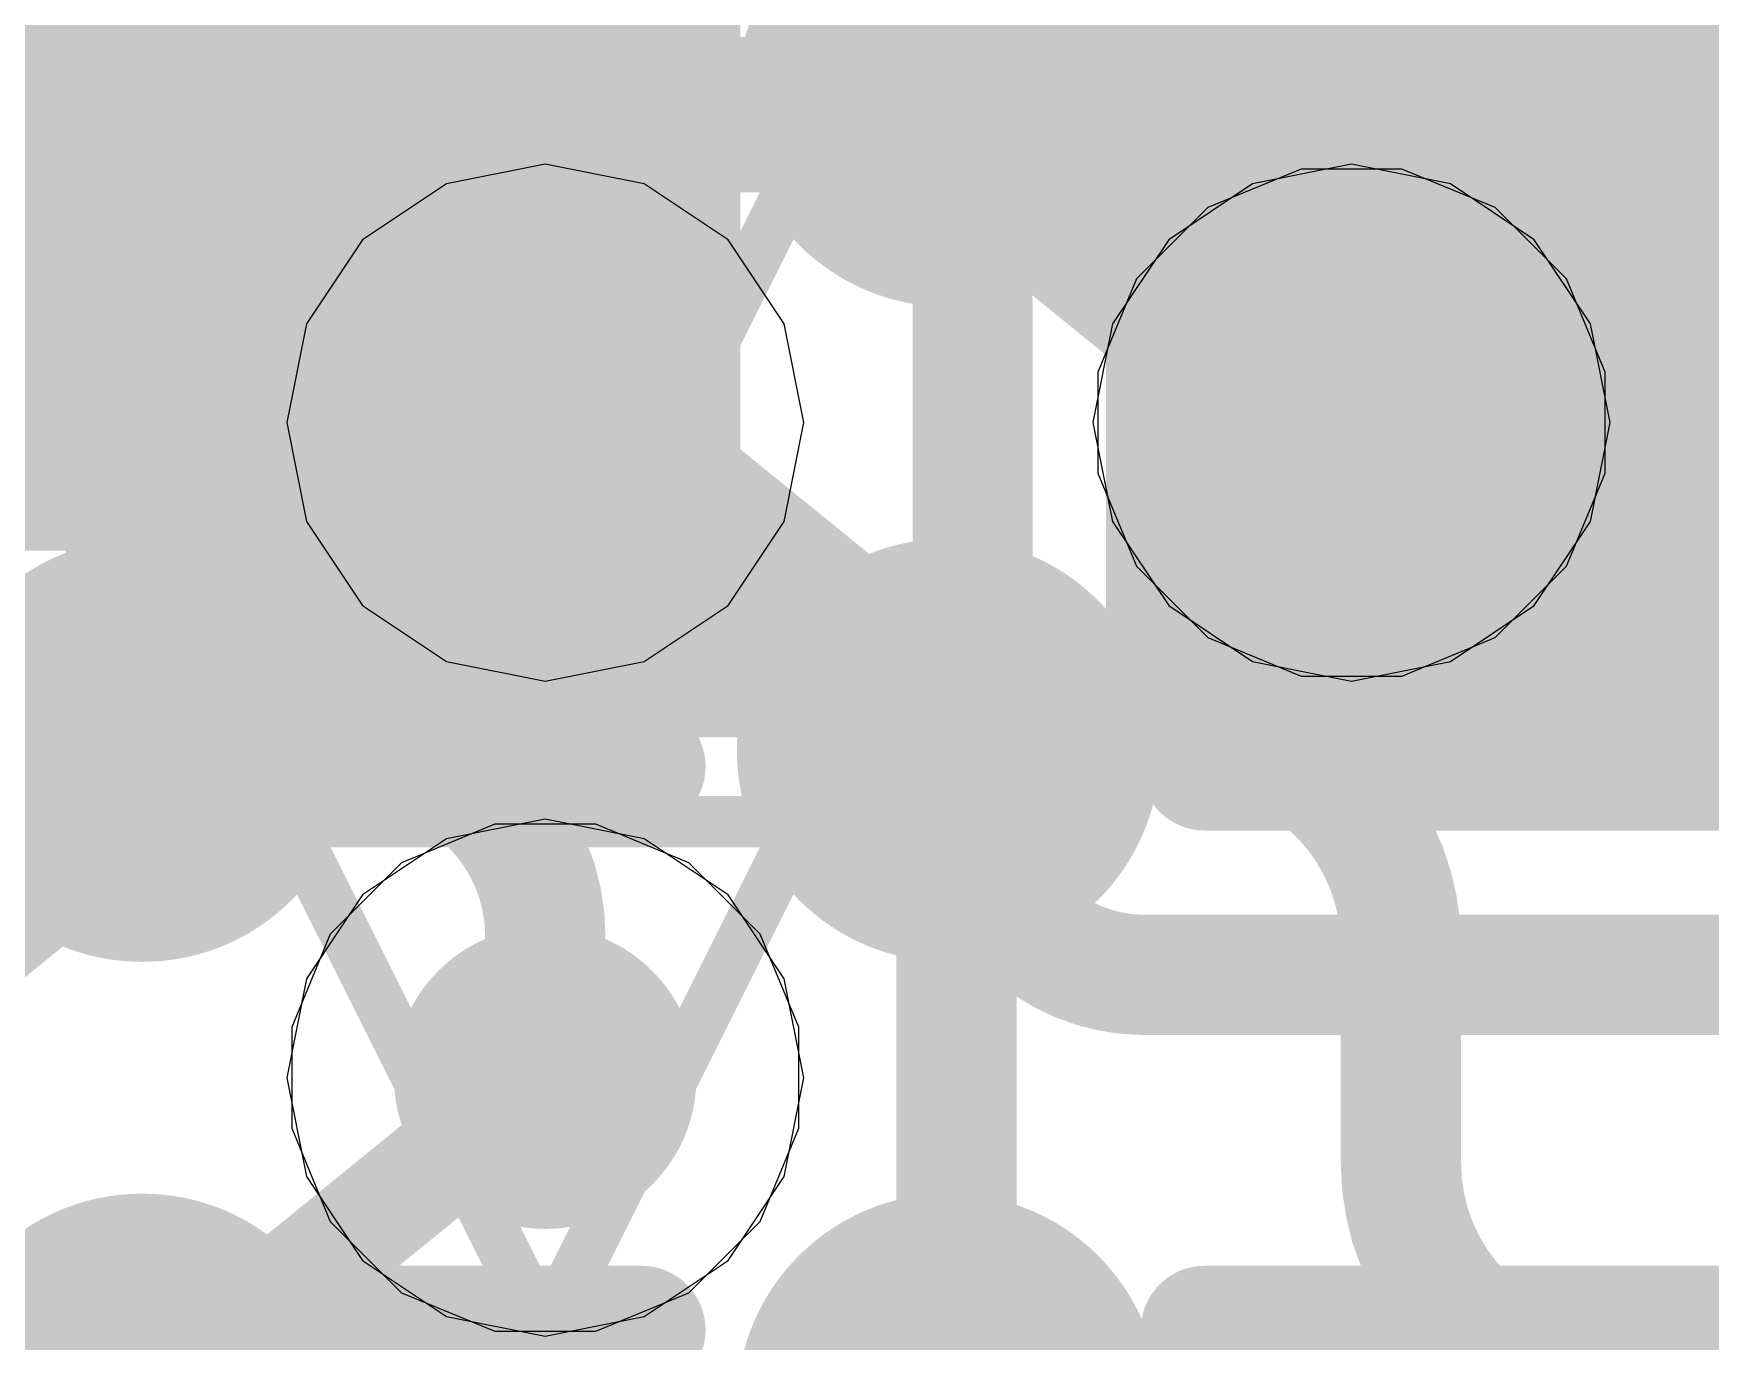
# Model space of a CAD drawing. Header units: inches. Extents: x -6 to 283, y -12 to 154.
# Drawn here: x 71.694 to 73.358, y 5.222 to 6.519 of the extents above; entities that cross this region are included whole.
import ezdxf

# ---------------------------------------------------------------- set-up
doc = ezdxf.new("R2010")
doc.units = ezdxf.units.IN
for name, color, linetype in [('Bottom Layer', 5, 'Continuous'), ('Bottom Overlay', 54, 'Continuous'), ('Bottom Paste', 16, 'Continuous'), ('Bottom Solder', 6, 'Continuous'), ('Drill Drawing', 1, 'Continuous'), ('GND-1', 16, 'Continuous'), ('GND-2', 90, 'Continuous'), ('GND-3', 216, 'Continuous'), ('GND-4', 54, 'Continuous'), ('PWR-1', 156, 'Continuous'), ('PWR-2', 130, 'Continuous'), ('Signal L1', 76, 'Continuous'), ('Signal L2', 6, 'Continuous'), ('Top Layer', 1, 'Continuous'), ('Top Paste', 8, 'Continuous'), ('Top Solder', 216, 'Continuous'), ('Via Holes', 16, 'Continuous')]:
    doc.layers.add(name, color=color, linetype=linetype)

# ---------------------------------------------------------------- blocks, each defined once
blk = doc.blocks.new('200_WFBGA__10_15__51')
at = {"layer": 'Top Layer'}
h = blk.add_hatch(color=1, dxfattribs=at)
edge = h.paths.add_edge_path()
edge.add_arc((-1.999996, -2.275078), 0.15999968, 0, 360)
h = blk.add_hatch(color=1, dxfattribs=at)
edge = h.paths.add_edge_path()
edge.add_arc((-1.199896, -2.275078), 0.15999968, 0, 360)
h = blk.add_hatch(color=1, dxfattribs=at)
edge = h.paths.add_edge_path()
edge.add_arc((-1.999996, -2.925064), 0.15999968, 0, 360)
h = blk.add_hatch(color=1, dxfattribs=at)
edge = h.paths.add_edge_path()
edge.add_arc((-1.199896, -2.925064), 0.15999968, 0, 360)
h = blk.add_hatch(color=1, dxfattribs=at)
edge = h.paths.add_edge_path()
edge.add_arc((-1.999996, -3.57505), 0.15999968, 0, 360)
h = blk.add_hatch(color=1, dxfattribs=at)
edge = h.paths.add_edge_path()
edge.add_arc((-1.199896, -3.57505), 0.15999968, 0, 360)
at = {"layer": 'Top Paste'}
h = blk.add_hatch(color=8, dxfattribs=at)
edge = h.paths.add_edge_path()
edge.add_arc((-1.999996, -2.275078), 0.15999968, 0, 360)
h = blk.add_hatch(color=8, dxfattribs=at)
edge = h.paths.add_edge_path()
edge.add_arc((-1.199896, -2.275078), 0.15999968, 0, 360)
h = blk.add_hatch(color=8, dxfattribs=at)
edge = h.paths.add_edge_path()
edge.add_arc((-1.999996, -2.925064), 0.15999968, 0, 360)
h = blk.add_hatch(color=8, dxfattribs=at)
edge = h.paths.add_edge_path()
edge.add_arc((-1.199896, -2.925064), 0.15999968, 0, 360)
h = blk.add_hatch(color=8, dxfattribs=at)
edge = h.paths.add_edge_path()
edge.add_arc((-1.999996, -3.57505), 0.15999968, 0, 360)
h = blk.add_hatch(color=8, dxfattribs=at)
edge = h.paths.add_edge_path()
edge.add_arc((-1.199896, -3.57505), 0.15999968, 0, 360)
at = {"layer": 'Top Solder'}
h = blk.add_hatch(color=216, dxfattribs=at)
edge = h.paths.add_edge_path()
edge.add_arc((-1.999996, -2.275078), 0.21001228, 0, 360)
h = blk.add_hatch(color=216, dxfattribs=at)
edge = h.paths.add_edge_path()
edge.add_arc((-1.199896, -2.275078), 0.21001228, 0, 360)
h = blk.add_hatch(color=216, dxfattribs=at)
edge = h.paths.add_edge_path()
edge.add_arc((-1.999996, -2.925064), 0.21001228, 0, 360)
h = blk.add_hatch(color=216, dxfattribs=at)
edge = h.paths.add_edge_path()
edge.add_arc((-1.199896, -2.925064), 0.21001228, 0, 360)
h = blk.add_hatch(color=216, dxfattribs=at)
edge = h.paths.add_edge_path()
edge.add_arc((-1.999996, -3.57505), 0.21001228, 0, 360)
h = blk.add_hatch(color=216, dxfattribs=at)
edge = h.paths.add_edge_path()
edge.add_arc((-1.199896, -3.57505), 0.21001228, 0, 360)
blk = doc.blocks.new('C___0402_B_268')
at = {"layer": 'Bottom Overlay'}
for points in [[(-0.7874, -0.4064, 0.127, 0.127, 0), (-0.7874, 0.4064, 0.127, 0.127, 0)], [(-0.7874, 0.4064, 0.127, 0.127, 0), (-0.2794, 0.4064, 0.127, 0.127, 0)], [(0.2794, 0.4064, 0.127, 0.127, 0), (0.7874, 0.4064, 0.127, 0.127, 0)], [(0.7874, -0.4064, 0.127, 0.127, 0), (0.7874, 0.4064, 0.127, 0.127, 0)]]:
    blk.add_lwpolyline(points, format="xyseb", dxfattribs=at)
for points in [[(-0.8191499999999999, 0.4064, 0.0635, 0.0635, 1), (-0.7556499999999999, 0.4064, 0.0635, 0.0635, 1)], [(-0.8191499999999999, 0.4064, 0.0635, 0.0635, 1), (-0.7556499999999999, 0.4064, 0.0635, 0.0635, 1)], [(-0.31115, 0.4064, 0.0635, 0.0635, 1), (-0.24765, 0.4064, 0.0635, 0.0635, 1)], [(0.24765, 0.4064, 0.0635, 0.0635, 1), (0.31115, 0.4064, 0.0635, 0.0635, 1)], [(0.7556499999999999, 0.4064, 0.0635, 0.0635, 1), (0.8191499999999999, 0.4064, 0.0635, 0.0635, 1)], [(0.7556499999999999, 0.4064, 0.0635, 0.0635, 1), (0.8191499999999999, 0.4064, 0.0635, 0.0635, 1)]]:
    blk.add_lwpolyline(points, format="xyseb", close=True, dxfattribs=at)
blk = doc.blocks.new('C___0402_B_285')
at = {"layer": 'Bottom Layer'}
for points in [[(-0.2412999999999999, 0.3174999999999999), (-0.2413000000000001, -0.3175), (-0.6985, -0.3174999999999999), (-0.6985, 0.3175)], [(0.6985, 0.3174999999999999), (0.6985, -0.3175), (0.2412999999999999, -0.3174999999999999), (0.2413000000000001, 0.3175)]]:
    blk.add_hatch(color=5, dxfattribs=at).paths.add_polyline_path(points)
at = {"layer": 'Bottom Paste'}
for points in [[(-0.2412999999999999, 0.3174999999999999), (-0.2413000000000001, -0.3175), (-0.6985, -0.3174999999999999), (-0.6985, 0.3175)], [(0.6985, 0.3174999999999999), (0.6985, -0.3175), (0.2412999999999999, -0.3174999999999999), (0.2413000000000001, 0.3175)]]:
    blk.add_hatch(color=16, dxfattribs=at).paths.add_polyline_path(points)
at = {"layer": 'Bottom Solder'}
for points in [[(-0.1813001199999999, 0.3774998799999999), (-0.1813001200000001, -0.3774998800000001), (-0.7584998799999999, -0.3774998799999999), (-0.7584998799999999, 0.3774998800000001)], [(0.7584998799999999, 0.3774998799999999), (0.7584998799999999, -0.3774998800000001), (0.1813001199999999, -0.3774998799999999), (0.1813001200000001, 0.3774998800000001)]]:
    blk.add_hatch(color=6, dxfattribs=at).paths.add_polyline_path(points)
at = {"layer": 'Bottom Overlay'}
for points in [[(-0.7874, -0.4064, 0.127, 0.127, 0), (-0.7874, 0.4064, 0.127, 0.127, 0)], [(0.7874, -0.4064, 0.127, 0.127, 0), (0.7874, 0.4064, 0.127, 0.127, 0)], [(-0.7874, -0.4064, 0.127, 0.127, 0), (-0.2794, -0.4064, 0.127, 0.127, 0)], [(0.2794, -0.4064, 0.127, 0.127, 0), (0.7874, -0.4064, 0.127, 0.127, 0)]]:
    blk.add_lwpolyline(points, format="xyseb", dxfattribs=at)
for points in [[(-0.8191499999999999, -0.4064, 0.0635, 0.0635, 1), (-0.7556499999999999, -0.4064, 0.0635, 0.0635, 1)], [(-0.8191499999999999, -0.4064, 0.0635, 0.0635, 1), (-0.7556499999999999, -0.4064, 0.0635, 0.0635, 1)], [(-0.31115, -0.4064, 0.0635, 0.0635, 1), (-0.24765, -0.4064, 0.0635, 0.0635, 1)], [(0.24765, -0.4064, 0.0635, 0.0635, 1), (0.31115, -0.4064, 0.0635, 0.0635, 1)], [(0.7556499999999999, -0.4064, 0.0635, 0.0635, 1), (0.8191499999999999, -0.4064, 0.0635, 0.0635, 1)], [(0.7556499999999999, -0.4064, 0.0635, 0.0635, 1), (0.8191499999999999, -0.4064, 0.0635, 0.0635, 1)]]:
    blk.add_lwpolyline(points, format="xyseb", close=True, dxfattribs=at)

msp = doc.modelspace()

# ---------------------------------------------------------------- hatches: boundary and pattern name
at = {"layer": 'Bottom Layer'}
h = msp.add_hatch(color=5, dxfattribs=at)
edge = h.paths.add_edge_path()
edge.add_arc((72.20183933999999, 6.13320084), 0.1499997, 0, 360)
h = msp.add_hatch(color=5, dxfattribs=at)
edge = h.paths.add_edge_path()
edge.add_arc((73.00184282, 6.13320084), 0.1499997, 0, 360)
h = msp.add_hatch(color=5, dxfattribs=at)
edge = h.paths.add_edge_path()
edge.add_arc((72.2018368, 5.48319198), 0.1499997, 0, 360)
at = {"layer": 'GND-1'}
h = msp.add_hatch(color=16, dxfattribs=at)
edge = h.paths.add_edge_path()
edge.add_arc((72.20183933999999, 6.13320084), 0.1499997, 0, 360)
h = msp.add_hatch(color=16, dxfattribs=at)
edge = h.paths.add_edge_path()
edge.add_arc((73.00184282, 6.13320084), 0.1499997, 0, 360)
h = msp.add_hatch(color=16, dxfattribs=at)
edge = h.paths.add_edge_path()
edge.add_arc((72.2018368, 5.48319198), 0.1499997, 0, 360)
at = {"layer": 'GND-2'}
h = msp.add_hatch(color=90, dxfattribs=at)
edge = h.paths.add_edge_path()
edge.add_arc((72.20183933999999, 6.13320084), 0.1499997, 0, 360)
h = msp.add_hatch(color=90, dxfattribs=at)
edge = h.paths.add_edge_path()
edge.add_arc((73.00184282, 6.13320084), 0.1499997, 0, 360)
h = msp.add_hatch(color=90, dxfattribs=at)
edge = h.paths.add_edge_path()
edge.add_arc((72.2018368, 5.48319198), 0.1499997, 0, 360)
at = {"layer": 'GND-3'}
h = msp.add_hatch(color=216, dxfattribs=at)
edge = h.paths.add_edge_path()
edge.add_arc((72.20183933999999, 6.13320084), 0.1499997, 0, 360)
h = msp.add_hatch(color=216, dxfattribs=at)
edge = h.paths.add_edge_path()
edge.add_arc((73.00184282, 6.13320084), 0.1499997, 0, 360)
h = msp.add_hatch(color=216, dxfattribs=at)
edge = h.paths.add_edge_path()
edge.add_arc((72.2018368, 5.48319198), 0.1499997, 0, 360)
at = {"layer": 'GND-4'}
h = msp.add_hatch(color=54, dxfattribs=at)
edge = h.paths.add_edge_path()
edge.add_arc((72.20183933999999, 6.13320084), 0.1499997, 0, 360)
h = msp.add_hatch(color=54, dxfattribs=at)
edge = h.paths.add_edge_path()
edge.add_arc((73.00184282, 6.13320084), 0.1499997, 0, 360)
h = msp.add_hatch(color=54, dxfattribs=at)
edge = h.paths.add_edge_path()
edge.add_arc((72.2018368, 5.48319198), 0.1499997, 0, 360)
at = {"layer": 'PWR-1'}
h = msp.add_hatch(color=156, dxfattribs=at)
edge = h.paths.add_edge_path()
edge.add_arc((72.20183933999999, 6.13320084), 0.1499997, 0, 360)
h = msp.add_hatch(color=156, dxfattribs=at)
edge = h.paths.add_edge_path()
edge.add_arc((73.00184282, 6.13320084), 0.1499997, 0, 360)
h = msp.add_hatch(color=156, dxfattribs=at)
edge = h.paths.add_edge_path()
edge.add_arc((72.2018368, 5.48319198), 0.1499997, 0, 360)
at = {"layer": 'PWR-2'}
h = msp.add_hatch(color=130, dxfattribs=at)
edge = h.paths.add_edge_path()
edge.add_arc((72.20183933999999, 6.13320084), 0.1499997, 0, 360)
h = msp.add_hatch(color=130, dxfattribs=at)
edge = h.paths.add_edge_path()
edge.add_arc((73.00184282, 6.13320084), 0.1499997, 0, 360)
h = msp.add_hatch(color=130, dxfattribs=at)
edge = h.paths.add_edge_path()
edge.add_arc((72.2018368, 5.48319198), 0.1499997, 0, 360)
at = {"layer": 'Signal L1'}
h = msp.add_hatch(color=76, dxfattribs=at)
edge = h.paths.add_edge_path()
edge.add_arc((72.20183933999999, 6.13320084), 0.1499997, 0, 360)
h = msp.add_hatch(color=76, dxfattribs=at)
edge = h.paths.add_edge_path()
edge.add_arc((73.00184282, 6.13320084), 0.1499997, 0, 360)
h = msp.add_hatch(color=76, dxfattribs=at)
edge = h.paths.add_edge_path()
edge.add_arc((72.2018368, 5.48319198), 0.1499997, 0, 360)
at = {"layer": 'Signal L2'}
h = msp.add_hatch(color=6, dxfattribs=at)
edge = h.paths.add_edge_path()
edge.add_arc((72.20183933999999, 6.13320084), 0.1499997, 0, 360)
h = msp.add_hatch(color=6, dxfattribs=at)
edge = h.paths.add_edge_path()
edge.add_arc((73.00184282, 6.13320084), 0.1499997, 0, 360)
h = msp.add_hatch(color=6, dxfattribs=at)
edge = h.paths.add_edge_path()
edge.add_arc((72.2018368, 5.48319198), 0.1499997, 0, 360)
at = {"layer": 'Top Layer'}
h = msp.add_hatch(color=1, dxfattribs=at)
edge = h.paths.add_edge_path()
edge.add_arc((72.20183933999999, 6.13320084), 0.1499997, 0, 360)
h = msp.add_hatch(color=1, dxfattribs=at)
edge = h.paths.add_edge_path()
edge.add_arc((73.00184282, 6.13320084), 0.1499997, 0, 360)
h = msp.add_hatch(color=1, dxfattribs=at)
edge = h.paths.add_edge_path()
edge.add_arc((72.2018368, 5.48319198), 0.1499997, 0, 360)
at = {"layer": 'Via Holes'}
h = msp.add_hatch(color=7, dxfattribs=at)
edge = h.paths.add_edge_path()
edge.add_arc((72.20183933999999, 6.13320084), 0.07499858, 0, 360)
h = msp.add_hatch(color=7, dxfattribs=at)
edge = h.paths.add_edge_path()
edge.add_arc((73.00184282, 6.13320084), 0.07499858, 0, 360)
h = msp.add_hatch(color=7, dxfattribs=at)
edge = h.paths.add_edge_path()
edge.add_arc((72.2018368, 5.48319198), 0.07499858, 0, 360)

# ---------------------------------------------------------------- linework, layer by layer
at = {"layer": 'Bottom Layer'}
for points in [[(71.50480492, 6.22371628, 0.254, 0.254, 0), (72.14401878, 6.22371628, 0.254, 0.254, 0)], [(71.40184094, 6.13320084, 0.254, 0.254, 0), (71.92549749999999, 6.13320084, 0.254, 0.254, 0)]]:
    msp.add_lwpolyline(points, format="xyseb", dxfattribs=at)
for points in [[(72.08051878, 6.22371628, 0.127, 0.127, 1), (72.20751878, 6.22371628, 0.127, 0.127, 1)], [(71.8619975, 6.13320084, 0.127, 0.127, 1), (71.9889975, 6.13320084, 0.127, 0.127, 1)]]:
    msp.add_lwpolyline(points, format="xyseb", close=True, dxfattribs=at)
at = {"layer": 'Drill Drawing'}
for points in [[(71.94784188, 7.037179219999999, 0.0508, 0.0508, 0), (72.20184187999999, 6.52917922, 0.0508, 0.0508, 0)], [(72.20184187999999, 6.52917922, 0.0508, 0.0508, 0), (72.45584188, 7.037179219999999, 0.0508, 0.0508, 0)], [(72.69704282, 7.037179219999999, 0.0508, 0.0508, 0), (72.95104282, 6.52917922, 0.0508, 0.0508, 0)], [(72.95104282, 6.52917922, 0.0508, 0.0508, 0), (73.20504281999999, 7.037179219999999, 0.0508, 0.0508, 0)], [(71.94783933999999, 6.387200839999999, 0.0508, 0.0508, 0), (72.45583934, 6.387200839999999, 0.0508, 0.0508, 0)], [(71.94783933999999, 6.387200839999999, 0.0508, 0.0508, 0), (72.20183933999999, 5.879200839999999, 0.0508, 0.0508, 0)], [(72.20183933999999, 5.879200839999999, 0.0508, 0.0508, 0), (72.45583934, 6.387200839999999, 0.0508, 0.0508, 0)], [(72.74784282, 6.387200839999999, 0.0508, 0.0508, 0), (73.25584282, 6.387200839999999, 0.0508, 0.0508, 0)], [(72.74784282, 6.387200839999999, 0.0508, 0.0508, 0), (73.00184282, 5.879200839999999, 0.0508, 0.0508, 0)], [(73.00184282, 5.879200839999999, 0.0508, 0.0508, 0), (73.25584282, 6.387200839999999, 0.0508, 0.0508, 0)], [(71.94783679999999, 5.73719198, 0.0508, 0.0508, 0), (72.4558368, 5.73719198, 0.0508, 0.0508, 0)], [(71.94783679999999, 5.73719198, 0.0508, 0.0508, 0), (72.2018368, 5.22919198, 0.0508, 0.0508, 0)], [(72.2018368, 5.22919198, 0.0508, 0.0508, 0), (72.4558368, 5.73719198, 0.0508, 0.0508, 0)]]:
    msp.add_lwpolyline(points, format="xyseb", dxfattribs=at)
for points in [[(72.18914188, 6.52917922, 0.0254, 0.0254, 1), (72.21454188, 6.52917922, 0.0254, 0.0254, 1)], [(72.18914188, 6.52917922, 0.0254, 0.0254, 1), (72.21454188, 6.52917922, 0.0254, 0.0254, 1)], [(72.93834282, 6.52917922, 0.0254, 0.0254, 1), (72.96374282, 6.52917922, 0.0254, 0.0254, 1)], [(72.93834282, 6.52917922, 0.0254, 0.0254, 1), (72.96374282, 6.52917922, 0.0254, 0.0254, 1)], [(71.93513933999999, 6.387200839999999, 0.0254, 0.0254, 1), (71.96053934, 6.387200839999999, 0.0254, 0.0254, 1)], [(71.93513933999999, 6.387200839999999, 0.0254, 0.0254, 1), (71.96053934, 6.387200839999999, 0.0254, 0.0254, 1)], [(72.44313934, 6.387200839999999, 0.0254, 0.0254, 1), (72.46853933999999, 6.387200839999999, 0.0254, 0.0254, 1)], [(72.44313934, 6.387200839999999, 0.0254, 0.0254, 1), (72.46853933999999, 6.387200839999999, 0.0254, 0.0254, 1)], [(72.73514282, 6.387200839999999, 0.0254, 0.0254, 1), (72.76054282, 6.387200839999999, 0.0254, 0.0254, 1)], [(72.73514282, 6.387200839999999, 0.0254, 0.0254, 1), (72.76054282, 6.387200839999999, 0.0254, 0.0254, 1)], [(73.24314282, 6.387200839999999, 0.0254, 0.0254, 1), (73.26854282, 6.387200839999999, 0.0254, 0.0254, 1)], [(73.24314282, 6.387200839999999, 0.0254, 0.0254, 1), (73.26854282, 6.387200839999999, 0.0254, 0.0254, 1)], [(72.18913934, 5.879200839999999, 0.0254, 0.0254, 1), (72.21453933999999, 5.879200839999999, 0.0254, 0.0254, 1)], [(72.18913934, 5.879200839999999, 0.0254, 0.0254, 1), (72.21453933999999, 5.879200839999999, 0.0254, 0.0254, 1)], [(72.98914282, 5.879200839999999, 0.0254, 0.0254, 1), (73.01454282, 5.879200839999999, 0.0254, 0.0254, 1)], [(72.98914282, 5.879200839999999, 0.0254, 0.0254, 1), (73.01454282, 5.879200839999999, 0.0254, 0.0254, 1)], [(71.9351368, 5.73719198, 0.0254, 0.0254, 1), (71.9605368, 5.73719198, 0.0254, 0.0254, 1)], [(71.9351368, 5.73719198, 0.0254, 0.0254, 1), (71.9605368, 5.73719198, 0.0254, 0.0254, 1)], [(72.44313679999999, 5.73719198, 0.0254, 0.0254, 1), (72.4685368, 5.73719198, 0.0254, 0.0254, 1)], [(72.44313679999999, 5.73719198, 0.0254, 0.0254, 1), (72.4685368, 5.73719198, 0.0254, 0.0254, 1)], [(72.1891368, 5.22919198, 0.0254, 0.0254, 1), (72.21453679999999, 5.22919198, 0.0254, 0.0254, 1)], [(72.1891368, 5.22919198, 0.0254, 0.0254, 1), (72.21453679999999, 5.22919198, 0.0254, 0.0254, 1)]]:
    msp.add_lwpolyline(points, format="xyseb", close=True, dxfattribs=at)
at = {"layer": 'GND-1'}
for p, q in [((72.9517972, 6.38480054), (72.85932342, 6.34649734)), ((73.05188844, 6.38480054), (72.9517972, 6.38480054)), ((73.14436221999999, 6.34649734), (73.05188844, 6.38480054)), ((72.85932342, 6.34649734), (72.78854632, 6.27572024)), ((73.21513931999999, 6.27572024), (73.14436221999999, 6.34649734)), ((72.78854632, 6.27572024), (72.75024312, 6.18324646)), ((73.25344252, 6.18324646), (73.21513931999999, 6.27572024)), ((72.75024312, 6.18324646), (72.75024312, 6.083155219999999)), ((73.25344252, 6.083155219999999), (73.25344252, 6.18324646)), ((72.75024312, 6.083155219999999), (72.78854632, 5.990681439999999)), ((73.21513931999999, 5.990681439999999), (73.25344252, 6.083155219999999)), ((72.78854632, 5.990681439999999), (72.85932342, 5.91990434)), ((73.14436221999999, 5.91990434), (73.21513931999999, 5.990681439999999)), ((72.85932342, 5.91990434), (72.9517972, 5.881601139999999)), ((73.05188844, 5.881601139999999), (73.14436221999999, 5.91990434)), ((72.9517972, 5.881601139999999), (73.05188844, 5.881601139999999)), ((72.15179117999999, 5.73479168), (72.0593174, 5.69648848)), ((72.25188242, 5.73479168), (72.15179117999999, 5.73479168)), ((72.3443562, 5.69648848), (72.25188242, 5.73479168)), ((72.0593174, 5.69648848), (71.9885403, 5.62571138)), ((72.4151333, 5.62571138), (72.3443562, 5.69648848)), ((71.9885403, 5.62571138), (71.9502371, 5.5332376)), ((72.4534365, 5.5332376), (72.4151333, 5.62571138)), ((71.9502371, 5.5332376), (71.9502371, 5.433146359999999)), ((72.4534365, 5.433146359999999), (72.4534365, 5.5332376)), ((71.9502371, 5.433146359999999), (71.9885403, 5.34067258)), ((72.4151333, 5.34067258), (72.4534365, 5.433146359999999)), ((71.9885403, 5.34067258), (72.0593174, 5.26989548)), ((72.3443562, 5.26989548), (72.4151333, 5.34067258)), ((72.0593174, 5.26989548), (72.15179117999999, 5.231592279999999)), ((72.25188242, 5.231592279999999), (72.3443562, 5.26989548)), ((72.15179117999999, 5.231592279999999), (72.25188242, 5.231592279999999))]:
    msp.add_line(p, q, dxfattribs=at)
at = {"layer": 'GND-2'}
for p, q in [((72.9517972, 6.38480054), (72.85932342, 6.34649734)), ((73.05188844, 6.38480054), (72.9517972, 6.38480054)), ((73.14436221999999, 6.34649734), (73.05188844, 6.38480054)), ((72.85932342, 6.34649734), (72.78854632, 6.27572024)), ((73.21513931999999, 6.27572024), (73.14436221999999, 6.34649734)), ((72.78854632, 6.27572024), (72.75024312, 6.18324646)), ((73.25344252, 6.18324646), (73.21513931999999, 6.27572024)), ((72.75024312, 6.18324646), (72.75024312, 6.083155219999999)), ((73.25344252, 6.083155219999999), (73.25344252, 6.18324646)), ((72.75024312, 6.083155219999999), (72.78854632, 5.990681439999999)), ((73.21513931999999, 5.990681439999999), (73.25344252, 6.083155219999999)), ((72.78854632, 5.990681439999999), (72.85932342, 5.91990434)), ((73.14436221999999, 5.91990434), (73.21513931999999, 5.990681439999999)), ((72.85932342, 5.91990434), (72.9517972, 5.881601139999999)), ((73.05188844, 5.881601139999999), (73.14436221999999, 5.91990434)), ((72.9517972, 5.881601139999999), (73.05188844, 5.881601139999999)), ((72.15179117999999, 5.73479168), (72.0593174, 5.69648848)), ((72.25188242, 5.73479168), (72.15179117999999, 5.73479168)), ((72.3443562, 5.69648848), (72.25188242, 5.73479168)), ((72.0593174, 5.69648848), (71.9885403, 5.62571138)), ((72.4151333, 5.62571138), (72.3443562, 5.69648848)), ((71.9885403, 5.62571138), (71.9502371, 5.5332376)), ((72.4534365, 5.5332376), (72.4151333, 5.62571138)), ((71.9502371, 5.5332376), (71.9502371, 5.433146359999999)), ((72.4534365, 5.433146359999999), (72.4534365, 5.5332376)), ((71.9502371, 5.433146359999999), (71.9885403, 5.34067258)), ((72.4151333, 5.34067258), (72.4534365, 5.433146359999999)), ((71.9885403, 5.34067258), (72.0593174, 5.26989548)), ((72.3443562, 5.26989548), (72.4151333, 5.34067258)), ((72.0593174, 5.26989548), (72.15179117999999, 5.231592279999999)), ((72.25188242, 5.231592279999999), (72.3443562, 5.26989548)), ((72.15179117999999, 5.231592279999999), (72.25188242, 5.231592279999999))]:
    msp.add_line(p, q, dxfattribs=at)
at = {"layer": 'GND-3'}
for p, q in [((72.9517972, 6.38480054), (72.85932342, 6.34649734)), ((73.05188844, 6.38480054), (72.9517972, 6.38480054)), ((73.14436221999999, 6.34649734), (73.05188844, 6.38480054)), ((72.85932342, 6.34649734), (72.78854632, 6.27572024)), ((73.21513931999999, 6.27572024), (73.14436221999999, 6.34649734)), ((72.78854632, 6.27572024), (72.75024312, 6.18324646)), ((73.25344252, 6.18324646), (73.21513931999999, 6.27572024)), ((72.75024312, 6.18324646), (72.75024312, 6.083155219999999)), ((73.25344252, 6.083155219999999), (73.25344252, 6.18324646)), ((72.75024312, 6.083155219999999), (72.78854632, 5.990681439999999)), ((73.21513931999999, 5.990681439999999), (73.25344252, 6.083155219999999)), ((72.78854632, 5.990681439999999), (72.85932342, 5.91990434)), ((73.14436221999999, 5.91990434), (73.21513931999999, 5.990681439999999)), ((72.85932342, 5.91990434), (72.9517972, 5.881601139999999)), ((73.05188844, 5.881601139999999), (73.14436221999999, 5.91990434)), ((72.9517972, 5.881601139999999), (73.05188844, 5.881601139999999)), ((72.15179117999999, 5.73479168), (72.0593174, 5.69648848)), ((72.25188242, 5.73479168), (72.15179117999999, 5.73479168)), ((72.3443562, 5.69648848), (72.25188242, 5.73479168)), ((72.0593174, 5.69648848), (71.9885403, 5.62571138)), ((72.4151333, 5.62571138), (72.3443562, 5.69648848)), ((71.9885403, 5.62571138), (71.9502371, 5.5332376)), ((72.4534365, 5.5332376), (72.4151333, 5.62571138)), ((71.9502371, 5.5332376), (71.9502371, 5.433146359999999)), ((72.4534365, 5.433146359999999), (72.4534365, 5.5332376)), ((71.9502371, 5.433146359999999), (71.9885403, 5.34067258)), ((72.4151333, 5.34067258), (72.4534365, 5.433146359999999)), ((71.9885403, 5.34067258), (72.0593174, 5.26989548)), ((72.3443562, 5.26989548), (72.4151333, 5.34067258)), ((72.0593174, 5.26989548), (72.15179117999999, 5.231592279999999)), ((72.25188242, 5.231592279999999), (72.3443562, 5.26989548)), ((72.15179117999999, 5.231592279999999), (72.25188242, 5.231592279999999))]:
    msp.add_line(p, q, dxfattribs=at)
at = {"layer": 'GND-4'}
for p, q in [((72.9517972, 6.38480054), (72.85932342, 6.34649734)), ((73.05188844, 6.38480054), (72.9517972, 6.38480054)), ((73.14436221999999, 6.34649734), (73.05188844, 6.38480054)), ((72.85932342, 6.34649734), (72.78854632, 6.27572024)), ((73.21513931999999, 6.27572024), (73.14436221999999, 6.34649734)), ((72.78854632, 6.27572024), (72.75024312, 6.18324646)), ((73.25344252, 6.18324646), (73.21513931999999, 6.27572024)), ((72.75024312, 6.18324646), (72.75024312, 6.083155219999999)), ((73.25344252, 6.083155219999999), (73.25344252, 6.18324646)), ((72.75024312, 6.083155219999999), (72.78854632, 5.990681439999999)), ((73.21513931999999, 5.990681439999999), (73.25344252, 6.083155219999999)), ((72.78854632, 5.990681439999999), (72.85932342, 5.91990434)), ((73.14436221999999, 5.91990434), (73.21513931999999, 5.990681439999999)), ((72.85932342, 5.91990434), (72.9517972, 5.881601139999999)), ((73.05188844, 5.881601139999999), (73.14436221999999, 5.91990434)), ((72.9517972, 5.881601139999999), (73.05188844, 5.881601139999999)), ((72.15179117999999, 5.73479168), (72.0593174, 5.69648848)), ((72.25188242, 5.73479168), (72.15179117999999, 5.73479168)), ((72.3443562, 5.69648848), (72.25188242, 5.73479168)), ((72.0593174, 5.69648848), (71.9885403, 5.62571138)), ((72.4151333, 5.62571138), (72.3443562, 5.69648848)), ((71.9885403, 5.62571138), (71.9502371, 5.5332376)), ((72.4534365, 5.5332376), (72.4151333, 5.62571138)), ((71.9502371, 5.5332376), (71.9502371, 5.433146359999999)), ((72.4534365, 5.433146359999999), (72.4534365, 5.5332376)), ((71.9502371, 5.433146359999999), (71.9885403, 5.34067258)), ((72.4151333, 5.34067258), (72.4534365, 5.433146359999999)), ((71.9885403, 5.34067258), (72.0593174, 5.26989548)), ((72.3443562, 5.26989548), (72.4151333, 5.34067258)), ((72.0593174, 5.26989548), (72.15179117999999, 5.231592279999999)), ((72.25188242, 5.231592279999999), (72.3443562, 5.26989548)), ((72.15179117999999, 5.231592279999999), (72.25188242, 5.231592279999999))]:
    msp.add_line(p, q, dxfattribs=at)
at = {"layer": 'PWR-1'}
for p, q in [((72.20183933999999, 6.38973068), (72.10367088, 6.37020316)), ((72.3000078, 6.37020316), (72.20183933999999, 6.38973068)), ((72.10367088, 6.37020316), (72.02044524, 6.314594939999999)), ((72.38323344, 6.314594939999999), (72.3000078, 6.37020316)), ((72.02044524, 6.314594939999999), (71.96483702, 6.2313693)), ((72.43884166, 6.2313693), (72.38323344, 6.314594939999999)), ((71.96483702, 6.2313693), (71.9453095, 6.13320084)), ((72.45836917999999, 6.13320084), (72.43884166, 6.2313693)), ((71.9453095, 6.13320084), (71.96483702, 6.03503238)), ((72.43884166, 6.03503238), (72.45836917999999, 6.13320084)), ((71.96483702, 6.03503238), (72.02044524, 5.951806739999999)), ((72.38323344, 5.951806739999999), (72.43884166, 6.03503238)), ((72.02044524, 5.951806739999999), (72.10367088, 5.89619852)), ((72.3000078, 5.89619852), (72.38323344, 5.951806739999999)), ((72.10367088, 5.89619852), (72.20183933999999, 5.876670999999999)), ((72.20183933999999, 5.876670999999999), (72.3000078, 5.89619852)), ((72.2018368, 5.73972182), (72.10366834, 5.720194299999999)), ((72.30000526, 5.720194299999999), (72.2018368, 5.73972182)), ((72.10366834, 5.720194299999999), (72.02044269999999, 5.664586079999999)), ((72.3832309, 5.664586079999999), (72.30000526, 5.720194299999999)), ((72.02044269999999, 5.664586079999999), (71.96483448, 5.58136044)), ((72.43883912, 5.58136044), (72.3832309, 5.664586079999999)), ((71.96483448, 5.58136044), (71.94530696, 5.48319198)), ((72.45836664, 5.48319198), (72.43883912, 5.58136044)), ((71.94530696, 5.48319198), (71.96483448, 5.38502352)), ((72.43883912, 5.38502352), (72.45836664, 5.48319198)), ((71.96483448, 5.38502352), (72.02044269999999, 5.30179788)), ((72.3832309, 5.30179788), (72.43883912, 5.38502352)), ((72.02044269999999, 5.30179788), (72.10366834, 5.24618966)), ((72.30000526, 5.24618966), (72.3832309, 5.30179788)), ((72.10366834, 5.24618966), (72.2018368, 5.226662139999999)), ((72.2018368, 5.226662139999999), (72.30000526, 5.24618966))]:
    msp.add_line(p, q, dxfattribs=at)
at = {"layer": 'PWR-2'}
for p, q in [((72.20183933999999, 6.38973068), (72.10367088, 6.37020316)), ((72.3000078, 6.37020316), (72.20183933999999, 6.38973068)), ((73.00184282, 6.38973068), (72.90367436, 6.37020316)), ((73.10001127999999, 6.37020316), (73.00184282, 6.38973068)), ((72.10367088, 6.37020316), (72.02044524, 6.314594939999999)), ((72.38323344, 6.314594939999999), (72.3000078, 6.37020316)), ((72.90367436, 6.37020316), (72.82044872, 6.314594939999999)), ((73.18323692, 6.314594939999999), (73.10001127999999, 6.37020316)), ((72.02044524, 6.314594939999999), (71.96483702, 6.2313693)), ((72.43884166, 6.2313693), (72.38323344, 6.314594939999999)), ((72.82044872, 6.314594939999999), (72.76484049999999, 6.2313693)), ((73.23884514, 6.2313693), (73.18323692, 6.314594939999999)), ((71.96483702, 6.2313693), (71.9453095, 6.13320084)), ((72.45836917999999, 6.13320084), (72.43884166, 6.2313693)), ((72.76484049999999, 6.2313693), (72.74531298, 6.13320084)), ((73.25837266, 6.13320084), (73.23884514, 6.2313693)), ((71.9453095, 6.13320084), (71.96483702, 6.03503238)), ((72.43884166, 6.03503238), (72.45836917999999, 6.13320084)), ((72.74531298, 6.13320084), (72.76484049999999, 6.03503238)), ((73.23884514, 6.03503238), (73.25837266, 6.13320084)), ((71.96483702, 6.03503238), (72.02044524, 5.951806739999999)), ((72.38323344, 5.951806739999999), (72.43884166, 6.03503238)), ((72.76484049999999, 6.03503238), (72.82044872, 5.951806739999999)), ((73.18323692, 5.951806739999999), (73.23884514, 6.03503238)), ((72.02044524, 5.951806739999999), (72.10367088, 5.89619852)), ((72.3000078, 5.89619852), (72.38323344, 5.951806739999999)), ((72.82044872, 5.951806739999999), (72.90367436, 5.89619852)), ((73.10001127999999, 5.89619852), (73.18323692, 5.951806739999999)), ((72.10367088, 5.89619852), (72.20183933999999, 5.876670999999999)), ((72.20183933999999, 5.876670999999999), (72.3000078, 5.89619852)), ((72.90367436, 5.89619852), (73.00184282, 5.876670999999999)), ((73.00184282, 5.876670999999999), (73.10001127999999, 5.89619852)), ((72.2018368, 5.73972182), (72.10366834, 5.720194299999999)), ((72.30000526, 5.720194299999999), (72.2018368, 5.73972182)), ((72.10366834, 5.720194299999999), (72.02044269999999, 5.664586079999999)), ((72.3832309, 5.664586079999999), (72.30000526, 5.720194299999999)), ((72.02044269999999, 5.664586079999999), (71.96483448, 5.58136044)), ((72.43883912, 5.58136044), (72.3832309, 5.664586079999999)), ((71.96483448, 5.58136044), (71.94530696, 5.48319198)), ((72.45836664, 5.48319198), (72.43883912, 5.58136044)), ((71.94530696, 5.48319198), (71.96483448, 5.38502352)), ((72.43883912, 5.38502352), (72.45836664, 5.48319198)), ((71.96483448, 5.38502352), (72.02044269999999, 5.30179788)), ((72.3832309, 5.30179788), (72.43883912, 5.38502352)), ((72.02044269999999, 5.30179788), (72.10366834, 5.24618966)), ((72.30000526, 5.24618966), (72.3832309, 5.30179788)), ((72.10366834, 5.24618966), (72.2018368, 5.226662139999999)), ((72.2018368, 5.226662139999999), (72.30000526, 5.24618966))]:
    msp.add_line(p, q, dxfattribs=at)
at = {"layer": 'Signal L1'}
for points in [[(69.34973938, 6.456093259999999, 0.11938, 0.11938, 0), (72.41963926, 6.456093259999999, 0.11938, 0.11938, 0)], [(72.41963926, 6.456093259999999, 0.11938, 0.11938, -0.4142135623730951), (72.62592281999999, 6.2498097, 0.11938, 0.11938, 0)], [(72.62592281999999, 5.755683179999999, 0.11938, 0.11938, 0), (72.62592281999999, 6.2498097, 0.11938, 0.11938, 0)], [(69.3174382, 5.8080275, 0.11938, 0.11938, 0), (72.01756995999999, 5.8080275, 0.11938, 0.11938, 0)], [(72.01756995999999, 5.8080275, 0.11938, 0.11938, -0.4142135623730951), (72.20184187999999, 5.62375558, 0.11938, 0.11938, 0)], [(72.79646604, 5.58513996, 0.11938, 0.11938, -0.4142135623730951), (72.62592281999999, 5.755683179999999, 0.11938, 0.11938, 0)], [(72.20184187999999, 5.48319706, 0.11938, 0.11938, 0), (72.20184187999999, 5.62375558, 0.11938, 0.11938, 0)], [(72.79646604, 5.58513996, 0.11938, 0.11938, 0), (73.65159768, 5.58513996, 0.11938, 0.11938, 0)], [(72.2018368, 5.48319198, 0.11938, 0.11938, 0), (72.20184187999999, 5.48319706, 0.11938, 0.11938, 0)]]:
    msp.add_lwpolyline(points, format="xyseb", dxfattribs=at)
for points in [[(72.38979426, 6.456093259999999, 0.05969, 0.05969, 1), (72.44948425999999, 6.456093259999999, 0.05969, 0.05969, 1)], [(72.38979426, 6.456093259999999, 0.05969, 0.05969, 1), (72.44948425999999, 6.456093259999999, 0.05969, 0.05969, 1)], [(72.59607781999999, 6.2498097, 0.05969, 0.05969, 1), (72.65576782, 6.2498097, 0.05969, 0.05969, 1)], [(72.59607781999999, 6.2498097, 0.05969, 0.05969, 1), (72.65576782, 6.2498097, 0.05969, 0.05969, 1)], [(71.98772496, 5.8080275, 0.05969, 0.05969, 1), (72.04741496, 5.8080275, 0.05969, 0.05969, 1)], [(71.98772496, 5.8080275, 0.05969, 0.05969, 1), (72.04741496, 5.8080275, 0.05969, 0.05969, 1)], [(72.59607781999999, 5.755683179999999, 0.05969, 0.05969, 1), (72.65576782, 5.755683179999999, 0.05969, 0.05969, 1)], [(72.59607781999999, 5.755683179999999, 0.05969, 0.05969, 1), (72.65576782, 5.755683179999999, 0.05969, 0.05969, 1)], [(72.17199688, 5.62375558, 0.05969, 0.05969, 1), (72.23168688, 5.62375558, 0.05969, 0.05969, 1)], [(72.17199688, 5.62375558, 0.05969, 0.05969, 1), (72.23168688, 5.62375558, 0.05969, 0.05969, 1)], [(72.76662103999999, 5.58513996, 0.05969, 0.05969, 1), (72.82631104000001, 5.58513996, 0.05969, 0.05969, 1)], [(72.76662103999999, 5.58513996, 0.05969, 0.05969, 1), (72.82631104000001, 5.58513996, 0.05969, 0.05969, 1)], [(72.17199179999999, 5.48319198, 0.05969, 0.05969, 1), (72.2316818, 5.48319198, 0.05969, 0.05969, 1)], [(72.17199688, 5.48319706, 0.05969, 0.05969, 1), (72.23168688, 5.48319706, 0.05969, 0.05969, 1)], [(72.17199688, 5.48319706, 0.05969, 0.05969, 1), (72.23168688, 5.48319706, 0.05969, 0.05969, 1)]]:
    msp.add_lwpolyline(points, format="xyseb", close=True, dxfattribs=at)
at = {"layer": 'Signal L2'}
for points in [[(70.67052668, 6.456034839999999, 0.11938, 0.11938, 0), (75.62287644, 6.456034839999999, 0.11938, 0.11938, 0)], [(72.60981921999999, 5.60121562, 0.11938, 0.11938, -0.4142135623730951), (72.83685712, 5.82825352, 0.11938, 0.11938, 0)], [(72.83685712, 5.82825352, 0.11938, 0.11938, -0.4142135623730951), (73.05091308, 5.614197559999999, 0.11938, 0.11938, 0)], [(72.60981921999999, 5.33301194, 0.11938, 0.11938, 0), (72.60981921999999, 5.60121562, 0.11938, 0.11938, 0)], [(73.05091308, 5.39834582, 0.11938, 0.11938, 0), (73.05091308, 5.614197559999999, 0.11938, 0.11938, 0)], [(73.47763308, 5.39834582, 0.11938, 0.11938, -0.9999999999999999), (73.05091308, 5.39834582, 0.11938, 0.11938, 0)], [(72.60981921999999, 5.33301194, 0.11938, 0.11938, -0.4142135623730951), (72.43486401999999, 5.15805674, 0.11938, 0.11938, 0)]]:
    msp.add_lwpolyline(points, format="xyseb", dxfattribs=at)
for points in [[(72.80701212, 5.82825352, 0.05969, 0.05969, 1), (72.86670212, 5.82825352, 0.05969, 0.05969, 1)], [(72.80701212, 5.82825352, 0.05969, 0.05969, 1), (72.86670212, 5.82825352, 0.05969, 0.05969, 1)], [(72.57997422, 5.60121562, 0.05969, 0.05969, 1), (72.63966422, 5.60121562, 0.05969, 0.05969, 1)], [(72.57997422, 5.60121562, 0.05969, 0.05969, 1), (72.63966422, 5.60121562, 0.05969, 0.05969, 1)], [(73.02106808, 5.614197559999999, 0.05969, 0.05969, 1), (73.08075808, 5.614197559999999, 0.05969, 0.05969, 1)], [(73.02106808, 5.614197559999999, 0.05969, 0.05969, 1), (73.08075808, 5.614197559999999, 0.05969, 0.05969, 1)], [(73.02106808, 5.39834582, 0.05969, 0.05969, 1), (73.08075808, 5.39834582, 0.05969, 0.05969, 1)], [(73.02106808, 5.39834582, 0.05969, 0.05969, 1), (73.08075808, 5.39834582, 0.05969, 0.05969, 1)], [(72.57997422, 5.33301194, 0.05969, 0.05969, 1), (72.63966422, 5.33301194, 0.05969, 0.05969, 1)], [(72.57997422, 5.33301194, 0.05969, 0.05969, 1), (72.63966422, 5.33301194, 0.05969, 0.05969, 1)]]:
    msp.add_lwpolyline(points, format="xyseb", close=True, dxfattribs=at)
at = {"layer": 'Top Layer'}
for points in [[(73.69602228, 6.42914386, 0.08889999999999999, 0.08889999999999999, -0.4142135623730951), (73.29178381999999, 6.83338232, 0.08889999999999999, 0.08889999999999999, 0)], [(71.80184014, 6.4581786, 0.10668, 0.10668, 0), (72.20184187999999, 6.78317922, 0.10668, 0.10668, 0)], [(72.60184108, 6.458201459999999, 0.2032, 0.2032, 0), (73.00184282, 6.13320084, 0.2032, 0.2032, 0)], [(72.20183933999999, 6.13320084, 0.2032, 0.2032, 0), (72.60184108, 5.80820022, 0.2032, 0.2032, 0)], [(71.4018384, 5.4831996, 0.2032, 0.2032, 0), (71.80184014, 5.80820022, 0.2032, 0.2032, 0)], [(71.80183506, 5.1581939, 0.10668, 0.10668, 0), (72.2018368, 5.48319198, 0.10668, 0.10668, 0)], [(72.60184108, 5.15819898, 0.2032, 0.2032, 0), (73.00184282, 4.83319836, 0.2032, 0.2032, 0)]]:
    msp.add_lwpolyline(points, format="xyseb", dxfattribs=at)
for points in [[(72.55104107999999, 6.458201459999999, 0.1016, 0.1016, 1), (72.65264108, 6.458201459999999, 0.1016, 0.1016, 1)], [(71.77517014, 6.4581786, 0.05333999999999999, 0.05333999999999999, 1), (71.82851013999999, 6.4581786, 0.05333999999999999, 0.05333999999999999, 1)], [(72.15103934, 6.13320084, 0.1016, 0.1016, 1), (72.25263933999999, 6.13320084, 0.1016, 0.1016, 1)], [(72.95104282, 6.13320084, 0.1016, 0.1016, 1), (73.05264282, 6.13320084, 0.1016, 0.1016, 1)], [(71.75104014, 5.80820022, 0.1016, 0.1016, 1), (71.85264013999999, 5.80820022, 0.1016, 0.1016, 1)], [(72.55104107999999, 5.80820022, 0.1016, 0.1016, 1), (72.65264108, 5.80820022, 0.1016, 0.1016, 1)], [(72.1751668, 5.48319198, 0.05333999999999999, 0.05333999999999999, 1), (72.22850679999999, 5.48319198, 0.05333999999999999, 0.05333999999999999, 1)], [(72.55104107999999, 5.15819898, 0.1016, 0.1016, 1), (72.65264108, 5.15819898, 0.1016, 0.1016, 1)]]:
    msp.add_lwpolyline(points, format="xyseb", close=True, dxfattribs=at)

# ---------------------------------------------------------------- block references
for name, p in [('200_WFBGA__10_15__51', (73.80183613999999, 8.7331931)), ('C___0402_B_285', (72.57683732, 6.198316279999999)), ('C___0402_B_268', (72.57683732, 4.82671628))]:
    msp.add_blockref(name, p)

doc.saveas('drawing.dxf')
